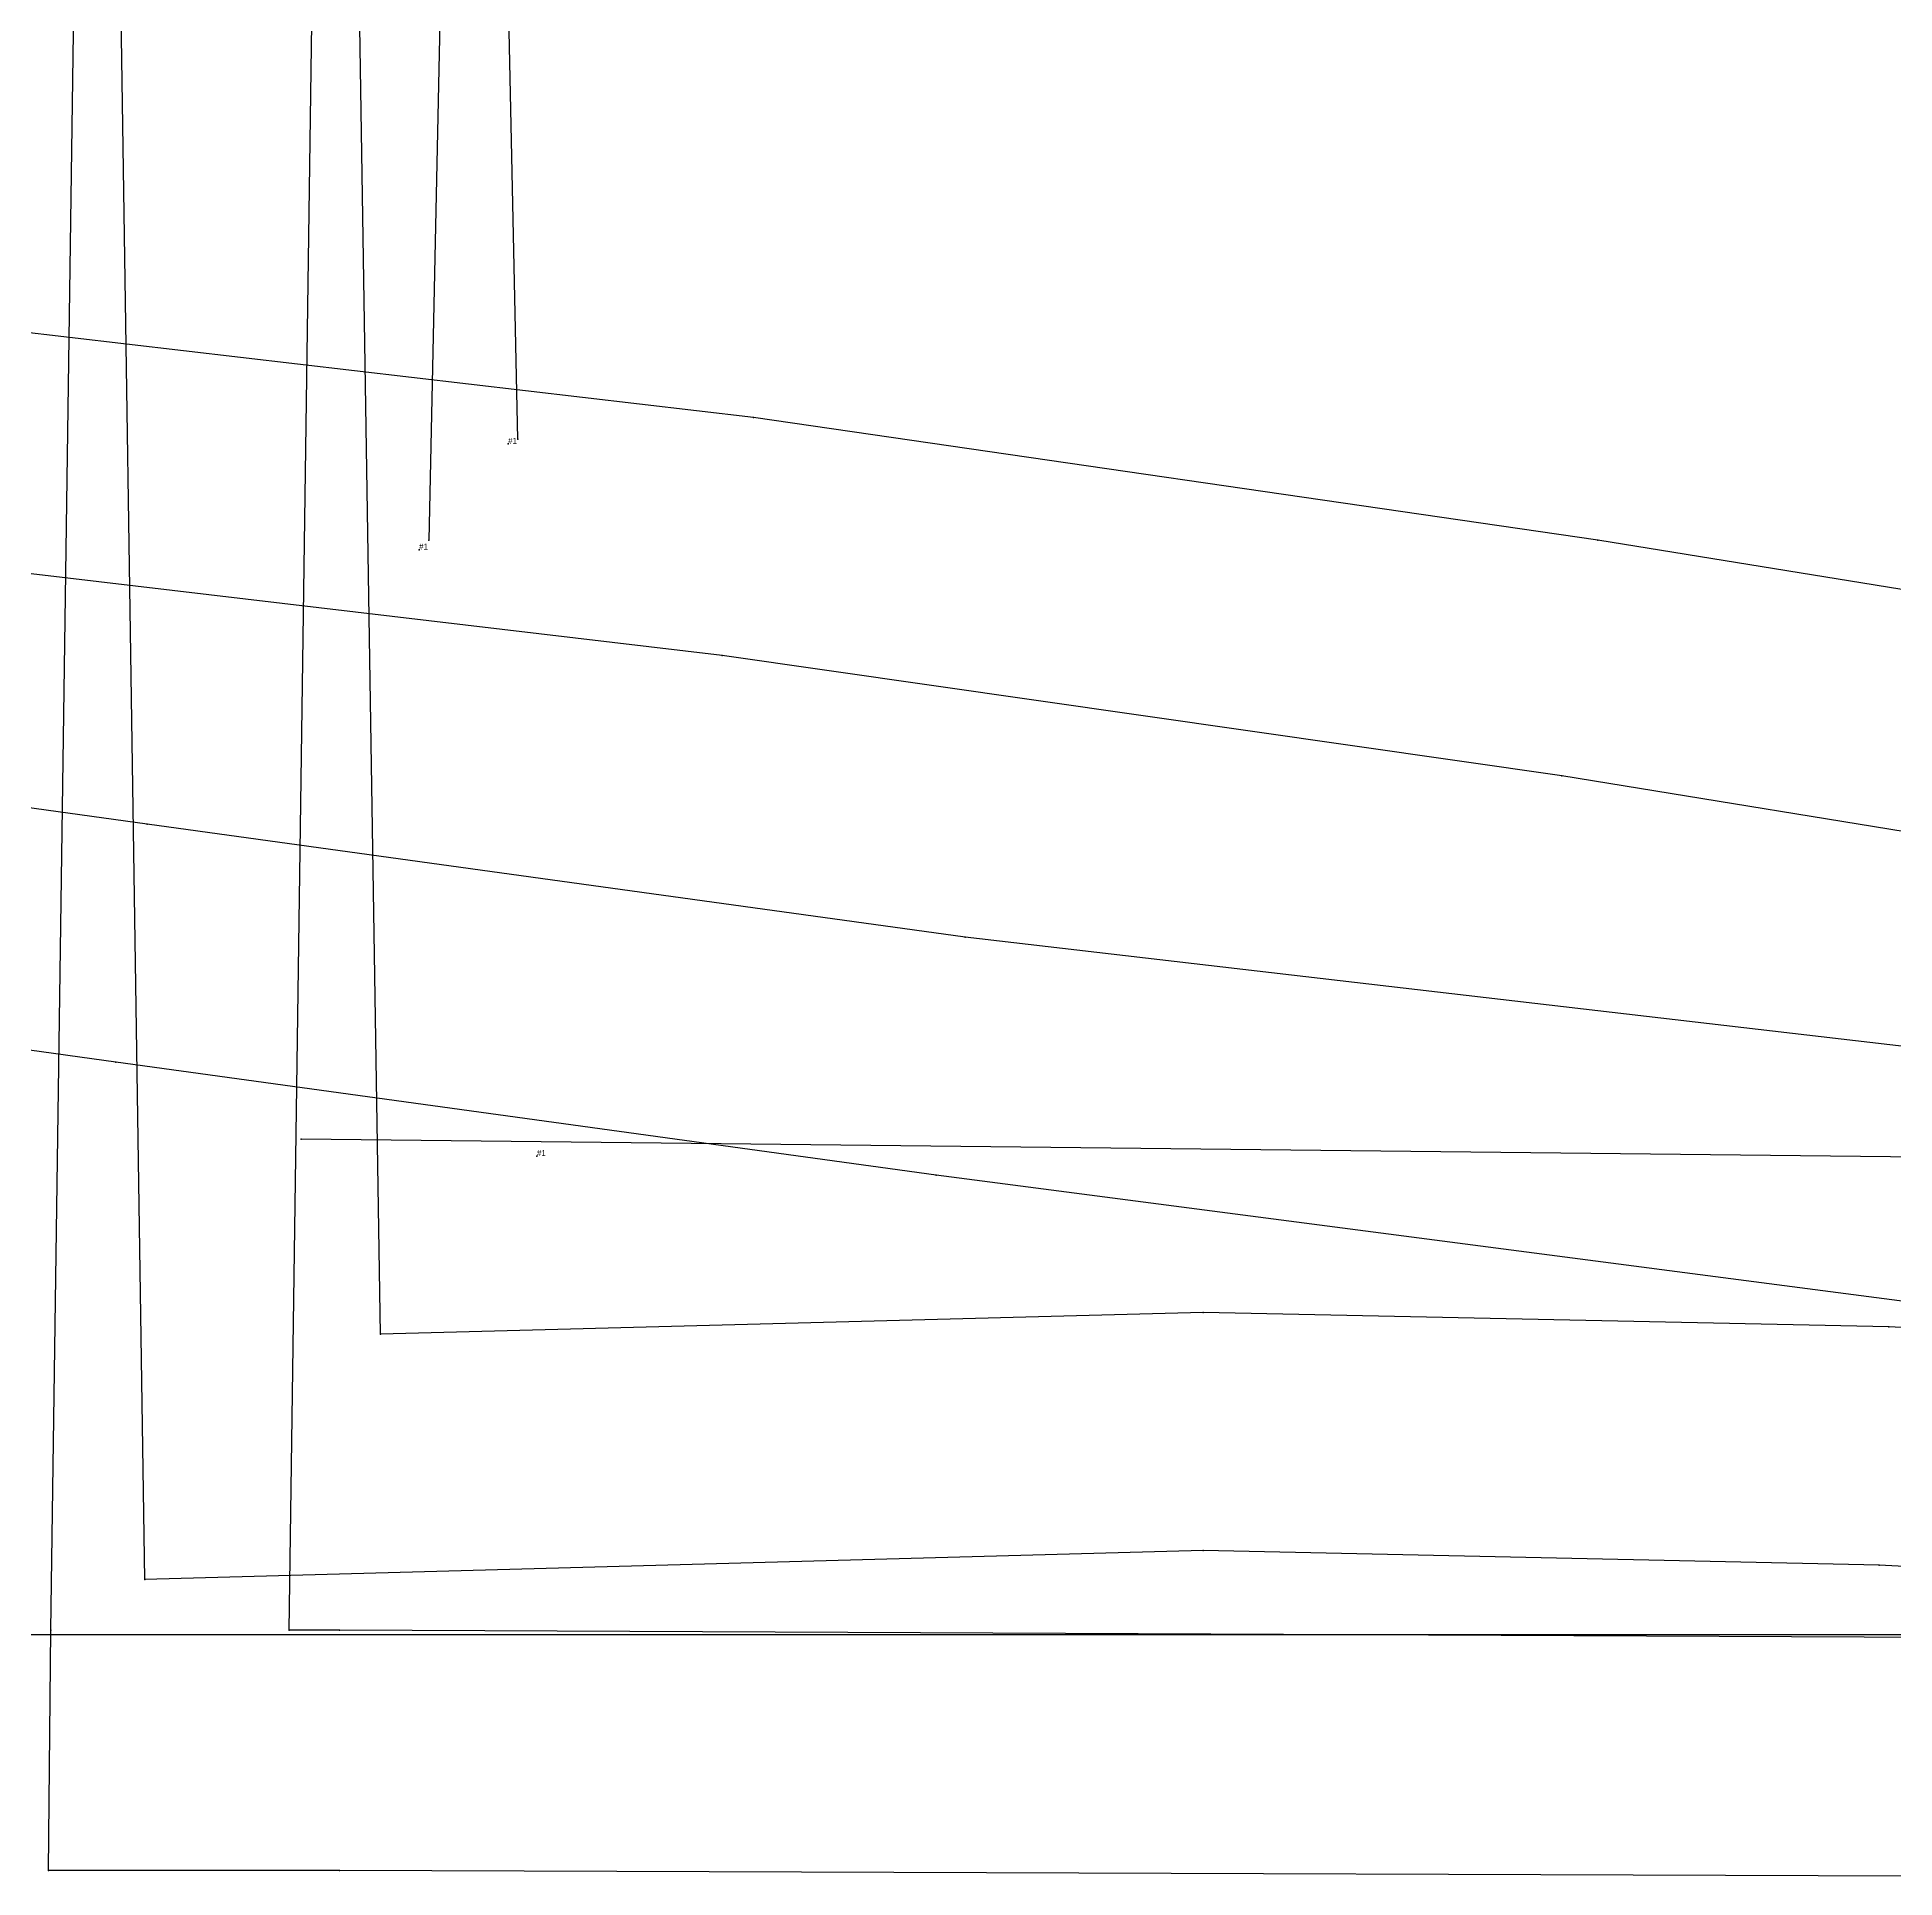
# Model space of a CAD drawing. Header units: metres. Extents: x -877 to 4284, y -561 to 1095.
# Drawn here: x -279.3 to -202.1, y -290.4 to -213.9 of the extents above; entities that cross this region are included whole.
import ezdxf

# ---------------------------------------------------------------- set-up
doc = ezdxf.new("R2010")
doc.units = ezdxf.units.M

# ---------------------------------------------------------------- blocks, each defined once
blk = doc.blocks.new('FRONT RIGHT 1P')
at = {"layer": '1'}
blk.add_lwpolyline([(95.2, -142.9), (32.5, -144.7), (-42.8, -145.2), (-127.3, -144.9), (-139.4, -144.9), (-139.3, -134.9), (-137.2, 13.5)], dxfattribs=at)
at = {"layer": '13'}
for p in [(-124, -90), (-119.1, -115.2)]:
    blk.add_point(p, dxfattribs=at)
at = {"layer": '14'}
blk.add_lwpolyline([(94.8, -133), (32.4, -134.8), (-42.8, -135.3), (-127.3, -134.9), (-129.4, -134.9), (-127.3, 13.4), (-126.9, 39.4), (-125.7, 121.8)], dxfattribs=at)
at = {"layer": '2'}
for p in [(-124, -90), (-123.6, -89.6), (-128.9, -114.5), (-119.1, -115.2), (-139.3, -134.9), (-139.3, -134.9), (-129.4, -134.9), (-139.4, -144.9)]:
    blk.add_point(p, dxfattribs=at)
at = {"layer": '3'}
for p in [(-127.3, -134.9), (-127.3, -144.9)]:
    blk.add_point(p, dxfattribs=at)
at = {"layer": '4'}
blk.add_point((-139.3, -134.9, 2.5), dxfattribs=at)
at = {"layer": '8'}
for points in [[(-119.9, 84.6), (-123.6, -89.6)], [(211.7, -103.6), (128.9, -109.8), (49.5, -113.5), (-56.6, -115.3), (-128.9, -114.5)]]:
    blk.add_lwpolyline(points, dxfattribs=at)
at = {"layer": '84'}
blk.add_lwpolyline([(95.2, -142.9), (32.5, -144.7), (-42.8, -145.2), (-127.3, -144.9), (-139.4, -144.9), (-139.3, -134.9), (-137.2, 13.5)], dxfattribs=at)
at = {"layer": '85'}
for points in [[(-119.9, 84.6), (-123.6, -89.6)], [(211.7, -103.6), (128.9, -109.8), (49.5, -113.5), (-56.6, -115.3), (-128.9, -114.5)]]:
    blk.add_lwpolyline(points, dxfattribs=at)
at = {"layer": '87'}
blk.add_lwpolyline([(94.8, -133), (32.4, -134.8), (-42.8, -135.3), (-127.3, -134.9), (-129.4, -134.9), (-127.3, 13.4), (-126.9, 39.4), (-125.7, 121.8)], dxfattribs=at)
at = {"layer": '13'}
for p in [(-124, -90), (-119.1, -115.2)]:
    blk.add_text('#1', height=0.25, dxfattribs=at).set_placement(p)
at = {"layer": '2'}
for p in [(-124, -90), (-119.1, -115.2)]:
    blk.add_text('#1', height=0.25, dxfattribs=at).set_placement(p)
blk = doc.blocks.new('UP SLEEVE 2P')
at = {"layer": '1'}
blk.add_lwpolyline([(98.6, -120.5), (63.6, -114.8), (28.7, -109.8), (-1.8, -106.2)], dxfattribs=at)
at = {"layer": '14'}
blk.add_lwpolyline([(100.2, -110.7), (65.1, -105), (30, -99.9), (-0.8, -96.3)], dxfattribs=at)
at = {"layer": '3'}
for p in [(30, -99.9), (65.1, -105), (28.7, -109.8), (63.6, -114.8)]:
    blk.add_point(p, dxfattribs=at)
at = {"layer": '84'}
blk.add_lwpolyline([(98.6, -120.5), (63.6, -114.8), (28.7, -109.8), (-1.8, -106.2)], dxfattribs=at)
at = {"layer": '87'}
blk.add_lwpolyline([(100.2, -110.7), (65.1, -105), (30, -99.9), (-0.8, -96.3)], dxfattribs=at)
blk = doc.blocks.new('LINING BACK 1P')
at = {"layer": '5'}
blk.add_line((405.1, 0), (-270.5, 0), dxfattribs=at)
at = {"layer": '7'}
blk.add_line((405.1, 0), (-270.5, 0), dxfattribs=at)
blk = doc.blocks.new('LINING UP SLEEVE 2P')
at = {"layer": '1'}
blk.add_lwpolyline([(160.9, -134.5), (101.1, -126.7), (67, -122), (28.1, -116.6)], dxfattribs=at)
at = {"layer": '14'}
blk.add_lwpolyline([(155.5, -123), (102.3, -116.8), (68.3, -112.1), (29.3, -106.7)], dxfattribs=at)
at = {"layer": '3'}
for p in [(68.3, -112.1), (102.3, -116.8), (67, -122), (101.1, -126.7)]:
    blk.add_point(p, dxfattribs=at)
at = {"layer": '84'}
blk.add_lwpolyline([(160.9, -134.5), (101.1, -126.7), (67, -122), (28.1, -116.6)], dxfattribs=at)
at = {"layer": '87'}
blk.add_lwpolyline([(155.5, -123), (102.3, -116.8), (68.3, -112.1), (29.3, -106.7)], dxfattribs=at)
blk = doc.blocks.new('FRONT LEFT 1P')
at = {"layer": '1'}
blk.add_lwpolyline([(-42.6, -132.5), (-63.3, -131.4), (-91.4, -130.8), (-135.4, -132), (-135.4, -132), (-136.8, -39.5), (-137.2, -13.5), (-139.3, 134.9)], dxfattribs=at)
at = {"layer": '13'}
blk.add_point((-120.3, -84.8), dxfattribs=at)
at = {"layer": '14'}
for points in [[(-125.6, -121.8), (-126.9, -39.4), (-127.3, -13.4), (-129.4, 134.9), (-127.3, 134.9), (-42.8, 135.3), (32.4, 134.8), (94.8, 133)], [(85.3, -69.3), (77.4, -74.7), (70.7, -80.3), (65.2, -86.2), (61.2, -92.9), (58.6, -98.8), (56.3, -104.9), (54.2, -112.1), (52.8, -120.9), (52.4, -130.5), (52.7, -134.9), (35.3, -132.7), (14.6, -129.6), (-14.8, -125.3), (-24.9, -124), (-41.9, -122.6), (-62.9, -121.5), (-91.4, -120.9), (-125.6, -121.8)]]:
    blk.add_lwpolyline(points, dxfattribs=at)
at = {"layer": '2'}
for p in [(-120.3, -84.8), (-119.9, -84.6), (-125.6, -121.8), (-125.6, -121.8), (-135.4, -132), (-135.4, -132)]:
    blk.add_point(p, dxfattribs=at)
at = {"layer": '3'}
for p in [(-91.4, -120.9), (-62.9, -121.5), (-91.4, -130.8), (-63.3, -131.4)]:
    blk.add_point(p, dxfattribs=at)
at = {"layer": '8'}
blk.add_lwpolyline([(-119.9, -84.6), (-123.6, 89.6)], dxfattribs=at)
at = {"layer": '84'}
blk.add_lwpolyline([(-42.6, -132.5), (-63.3, -131.4), (-91.4, -130.8), (-135.4, -132), (-135.4, -132), (-136.8, -39.5), (-137.2, -13.5), (-139.3, 134.9)], dxfattribs=at)
at = {"layer": '85'}
blk.add_lwpolyline([(-119.9, -84.6), (-123.6, 89.6)], dxfattribs=at)
at = {"layer": '87'}
for points in [[(-125.6, -121.8), (-126.9, -39.4), (-127.3, -13.4), (-129.4, 134.9), (-127.3, 134.9), (-42.8, 135.3), (32.4, 134.8), (94.8, 133)], [(85.3, -69.3), (77.4, -74.7), (70.7, -80.3), (65.2, -86.2), (61.2, -92.9), (58.6, -98.8), (56.3, -104.9), (54.2, -112.1), (52.8, -120.9), (52.4, -130.5), (52.7, -134.9), (35.3, -132.7), (14.6, -129.6), (-14.8, -125.3), (-24.9, -124), (-41.9, -122.6), (-62.9, -121.5), (-91.4, -120.9), (-125.6, -121.8)]]:
    blk.add_lwpolyline(points, dxfattribs=at)
at = {"layer": '13'}
blk.add_text('#1', height=0.25, dxfattribs=at).set_placement((-120.3, -84.8))
at = {"layer": '2'}
blk.add_text('#1', height=0.25, dxfattribs=at).set_placement((-120.3, -84.8))

msp = doc.modelspace()

# ---------------------------------------------------------------- block references
at = {"layer": '1'}
for name, p in [('UP SLEEVE 2P', (-279.5, -129.8)), ('LINING UP SLEEVE 2P', (-343, -134.5)), ('FRONT RIGHT 1P', (-139.4, -145.2)), ('FRONT LEFT 1P', (-139.4, -146)), ('LINING BACK 1P', (-270.6, -280.3))]:
    msp.add_blockref(name, p, dxfattribs=at)

doc.saveas('drawing.dxf')
